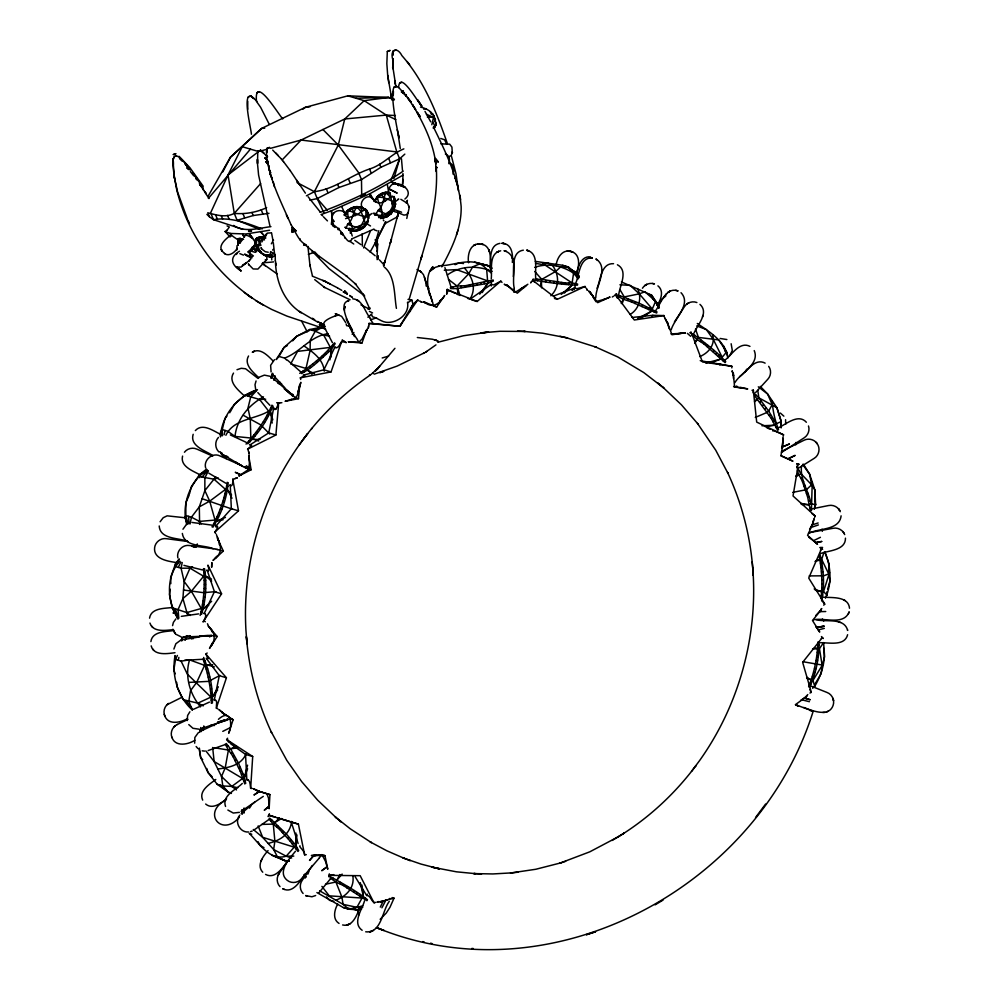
<?xml version="1.0" encoding="UTF-8"?>
<svg xmlns="http://www.w3.org/2000/svg" width="999" height="999" viewBox="0 0 999 999"><rect width="100%" height="100%" fill="white"/><g stroke="black" fill="none" stroke-linecap="round" stroke-linejoin="round"><path stroke-width="1.5" d="M845.466 538.149C845.654 550.324 828.97 550.499 821.103 553.371M403.009 173.601L402.709 174.925A25.4 5.582 -22.3 0 1 402.909 175.2L369.93 193.719L331.431 210.777L332.942 225.749L334.977 227.472M392.582 67.158L392.994 68.606L393.144 60.664M172.902 158.903L174.413 178.484M393.956 196.378L395.579 204.383L394.455 197.315M384.503 223.826L397.34 216.883L397.977 214.136L397.127 218.057L398.364 212.375L394.917 211.85L393.206 209.178L387.537 215.809L380.457 217.645M553.658 296.029L574.325 288.124L577.097 288.636L585.052 286.476L585.839 287.949M190.359 170.017C166.608 137.2 172.989 169.243 176.486 188.599C187.874 237.225 220.604 280.145 263.599 305.232M173.314 161.076C174.051 171.104 170.817 156.069 176.336 155.856M419.105 300.899L417.682 299.975L399.825 326.286L373.052 323.564L368.943 323.464L368.918 325.1M247.889 779.582L246.815 779.732L245.542 754.395L230.644 743.768M298.738 850.686L295.829 845.341L295.954 833.091M265.697 236.176L267.245 233.129L271.516 232.804M220.404 436.65C221.741 416.046 236.688 396.678 256.318 390.035M256.456 100.986C254.046 73.377 279.508 116.071 282.779 118.881M772.264 400.861C772.627 410.577 775.049 420.467 778.496 429.607L777.634 430.282L771.428 418.681L754.695 395.854L755.831 394.98L758.853 397.839L768.643 411.089L776.348 423.713L781.255 421.578L776.897 407.717L767.632 394.006L760.264 386.388M266.471 156.718L266.845 148.514L269.618 147.415L266.895 148.414L266.571 152.597L266.833 148.589M241.558 240.884L239.71 243.294L237.787 239.36L238.262 245.192L237.787 239.36L240.26 238.749L242.482 239.685M449.163 162.937C454.12 163.811 453.971 170.33 452.947 174.026M226.273 457.667L226.224 458.641L226.298 456.593M256.868 101.448C238.736 80.307 251.423 129.845 251.411 134.253M346.391 318.931L352.485 330.382C350.512 327.922 337.2 302.36 348.464 301.011M453.371 169.343L453.209 167.52L453.521 170.891M247.752 101.136L247.727 109.253M417.682 299.975L413.049 304.283L399.825 326.286L368.943 323.464M331.243 356.993L331.443 349.363L335.152 343.681L334.49 342.832C324.7 354.907 312.625 364.71 299.737 373.351M387.337 184.59C390.646 201.661 386.738 191.833 389.772 187.113C390.584 185.839 391.633 184.665 392.994 183.978C400.999 181.356 414.597 191.608 404.907 199.013M275.237 256.718L275.299 260.314M452.31 152.835L451.186 155.482L448.027 157.093M452.335 152.048L452.31 152.984L451.923 147.103L449.7 144.168L440.921 143.881M782.692 439.16L783.016 437.649L782.904 444.205L780.956 455.581L792.944 461.176L780.956 455.881M820.391 555.594L819.005 555.731C821.952 569.83 822.614 584.315 820.991 598.638L822.04 598.526C824.812 583.578 823.476 567.769 819.679 553.109M201.561 614.373C205.981 599.737 206.918 583.778 204.558 568.656M811.413 510.539L812.262 482.117L809.59 474.138L803.421 464.16M392.669 59.266C389.86 49.438 397.24 46.416 401.885 55.594C423.926 80.607 436.675 112.4 447.365 143.606M700.224 360.676L731.855 366.283L731.83 367.894M271.691 258.366L271.753 259.915M781.031 427.697L781.255 421.578L776.897 407.717L758.853 397.839L757.779 390.397M212.987 527.185C221.403 513.873 226.773 498.301 228.209 482.617M402.485 91.821C379.17 61.638 406.143 167.058 397.202 129.72M403.009 175.275L402.472 186.189M394.992 205.607L393.244 209.253L388.199 212.35L387.2 216.883C378.346 219.156 378.084 218.993 386.75 216.633C391.396 214.285 394.642 209.278 395.129 204.133M393.281 95.33L393.431 91.384M491.271 285.801L491.396 282.904M216.096 527.185L215.859 526.011L231.343 508.728L230.245 484.915M269.93 794.617L269.143 808.703L268.569 798.301L266.858 793.706L269.93 794.617L256.98 790.746L259.503 791.495L253.646 788.898L259.503 791.495L253.946 794.992L259.315 791.42L261.825 792.195M752.01 390.297L753.333 390.122L753.096 392.807M783.029 440.547L781.63 448.239M227.622 738.224L226.648 739.547L252.697 756.505L250.662 788.361L252.347 788.498M200.137 615.446C204.121 600.149 204.982 584.328 203.496 568.606M491.246 278.771C492.257 270.267 488.374 253.296 500.699 250.811M468.606 262.787C467.182 255.382 469.967 243.569 479.333 243.906M808.591 686.875C814.285 672.539 817.444 657.379 817.906 641.97M402.634 184.053L402.884 179.333M211.338 703.333C211.089 688.161 207.892 673.289 202.997 658.94M436.051 171.453L435.601 161.363M814.834 684.34L814.722 686.375L812.587 688.261M298.114 391.733L298.888 390.159L297.19 395.542L295.042 398.339L285.09 401.298L298.501 398.663L299.75 384.553L298.114 391.733L298.938 390.06M733.466 378.484L733.278 372.927L734.602 387L747.714 388.911L740.284 387.325M212.375 703.084C213.062 687.574 209.503 671.79 203.634 657.454M333.654 213.212L332.018 216.621L331.531 224.588L332.018 217.02M490.309 268.144C490.834 260.177 488.711 245.192 499.987 243.356M513.299 276.498C514.085 268.232 511.263 251.96 523.314 250.175M819.043 642.195C819.23 657.479 816.171 673.201 809.615 687.075M257.817 151.386L260.602 150.287L257.792 151.423L257.492 163.549L258.591 175.037L269.967 226.111M841.108 515.834C839.435 530.669 818.581 527.984 808.541 533.404M814.46 508.891L815.584 504.657L811.026 503.846C808.828 490.959 799.812 479.508 801.51 466.196M377.085 256.793L377.647 243.631L376.998 247.827L375.649 244.268L376.973 247.789L377.497 238.087M393.194 51.224L392.832 55.307L393.144 51.124L395.941 50M227.198 230.045L225.125 231.531L230.245 233.441C230.944 235.864 238.037 239.435 238.361 240.297M362.737 210.215L365.597 209.54C371.703 214.885 367.083 221.653 364.373 227.123C360.227 230.744 354.046 232.517 348.876 230.132M387.337 51.573L390.122 50.387L387.312 51.473L386.838 63.574L387.687 75.237L391.87 99.863M398.601 87.462C399.75 69.143 419.056 104.346 421.715 106.019L417.682 99.962L421.903 106.269M431.805 124.738L433.866 115.946C431.231 111.039 425.786 108.167 420.467 107.08M212 526.835C219.68 512.974 224.862 497.952 227.223 482.28M395.279 205.607L394.118 209.39L391.171 213.774L382.804 218.232L381.73 215.397C383.366 208.691 377.497 203.521 377.61 196.94L374.213 201.074L378.758 203.259L383.229 202.248L392.382 196.079M215.197 700.499L214.298 700.012L219.293 675.661L206.219 658.229M248.364 450.674L247.615 449.175L275.899 435.002L278.446 405.919L278.484 402.847L276.835 402.734L280.182 402.934M785.714 424.2L785.576 419.705M206.568 469.08L199.413 474.862L199.276 476.236C187.712 488.923 182.018 507.842 186.751 524.562M251.76 834.24L249.163 833.328C259.24 843.156 269.48 861.225 286.176 856.193L295.829 845.341L296.965 834.939M397.739 199.413L398.763 199.088L394.805 202.023L394.23 198.401L392.869 196.641M210.702 646.44C216.408 639.872 214.673 631.368 208.229 626.086L217.17 636.488L209.503 648.413L212.75 642.419M172.565 625.636L173.401 622.377L175.861 618.93M333.841 874.649L329.121 875.374L328.933 876.86L329.308 873.85M272.952 257.005L264.236 255.269L258.279 250.387L259.578 236.913C273.751 238.798 256.094 235.227 255.369 239.785C252.922 248.876 263.973 257.093 272.203 257.13M795.741 444.842L795.953 442.457M199.55 732.417L199.95 729.332M272.552 406.668L274.475 408.653L273.514 408.916L268.743 432.879L249.912 444.967M352.847 875.936C354.745 887.786 346.328 896.14 336.139 900.099M537.387 280.769L537.587 279.308L541.758 279.37L565.347 282.992L572.115 282.942L577.609 284.066L577.459 285.165C563.186 284.678 548.851 282.642 534.715 280.244M540.534 286.463L541.758 279.37L534.79 271.478M545.616 281.918L545.816 280.457M549.75 282.28L549.9 281.169M553.771 282.967L553.97 281.518M561.513 283.878L561.713 282.417M565.197 284.091L565.347 282.992M568.631 284.628L568.831 283.167M564.348 293.119L571.765 285.464L573.601 273.002L568.306 266.945L562.712 265.297L535.302 261.376M574.787 285.165L574.987 283.704M516.283 291.658L527.859 284.253L517.282 293.182L506.555 284.827L513.686 291.159M800.574 700.424L806.555 696.628L795.379 704.657L813.186 711.226C758.316 887.05 550.986 999.549 376.473 927.621L384.078 930.494L376.486 927.634M329.932 359.877L331.443 349.363L323.601 334.99L315.272 331.193L309.678 329.533L296.74 336.251L284.066 347.39L276.136 359.628L279.021 356.443L284.066 347.39L287.4 345.517M173.888 649.063L175.861 643.743L180.794 640.097M349.775 228.184C352.01 233.529 360.839 229.495 364.098 226.361C366.895 221.016 366.621 224.363 370.517 225.974M388.249 192.957C382.692 191.059 376.323 196.229 374.175 201.523M392.732 209.266L391.171 213.774L386.75 216.633M400.836 199.3L407.467 203.334L409.253 207.317L408.104 212.712L406.506 214.685L403.946 215.11L397.502 212.475L399.101 213.324M170.255 589.21L169.43 594.58L172.29 608.279L178.034 619.193M212.712 664.747L204.583 665.346L189.548 659.877C184.565 676.373 189.785 693.806 200.449 706.88M181.88 640.509L182.317 637.762L183.816 636.663M368.281 220.417L367.52 223.002L365.397 223.277L361.163 211.738L361.613 207.155L356.73 206.543L351.698 207.78L347.265 210.677L344.118 214.81L346.74 214.398M217.832 708.903C214.123 708.391 219.343 699.562 214.298 700.012M182.58 456.093C179.92 466.62 193.456 471.041 200.212 474.95M260.839 252.447C256.78 249.126 251.049 238.936 259.578 236.913M299.588 387.225L300.836 382.33L299.463 387.137M225.262 744.093L228.409 750.062L225.225 767.831L221.516 776.498L222.789 785.938L228.534 792.344L231.268 793.468M230.607 235.452L230.245 233.441L245.779 233.978L269.605 230.245M226.486 715.371L221.728 712.312L233.104 719.73L228.709 733.241C232.567 725.461 231.456 707.579 218.431 719.305M809.59 529.333L813.386 522.465L807.579 535.377L817.544 544.28L813.161 540.571M812.224 524.85L818.144 522.964M467.544 298.301L469.93 299.313L491.071 284.503L491.221 285.664M189.548 659.877L181.106 661.113L178.309 660.289L178.871 657.404M190.072 523.976L191.433 517.195L199.325 506.843L204.87 490.584L204.857 477.897L208.292 471.004M632.13 317.482L652.822 315.297L663.985 315.572L664.385 317.17M823.613 648.026C826.036 661.313 821.378 674.962 814.722 686.375L812.999 680.381L822.165 665.384L824.625 656.755L823.613 642.632L819.455 648.626L822.165 665.384L821.203 673.576L815.534 683.141M182.23 562.499L181.069 568.206L184.141 581.48L182.917 598.563L187.7 615.334M406.78 218.456L407.892 213.099M224.138 434.752L225.05 430.444L222.253 429.607L220.479 432.13L220.604 436.688M576.236 274.113C579.233 266.87 581.106 253.858 570.866 251.436C562.25 248.926 556.768 258.291 556.081 265.622M435.801 163.761L435.214 158.529L438.174 161.925L435.202 158.566L435.801 163.761C433.216 142.62 423.314 122.74 412.475 104.595L415.659 109.64L407.842 98.039L410.464 101.011L411.138 102.435L405.269 94.868C408.866 98.614 402.035 92.432 403.072 90.996L404.033 93.744L403.072 90.996L403.184 93.019L401.298 91.945M595.816 297.502C595.866 285.539 609.315 267.532 595.916 258.953L597.464 260.289M825.549 597.777C831.992 583.578 831.068 566.383 824.949 552.185M215.509 557.979C222.253 553.109 221.216 544.805 217.432 538.424L223.339 551.048L212.987 560.451L216.396 557.055L215.047 558.466M269.218 806.068L264.26 810.251L269.355 806.081M150.886 641.608C152.323 631.056 166.196 631.78 173.801 630.531M350.349 233.329L350.399 229.82L354.87 230.27L359.578 229.121L363.736 226.436L366.795 222.565M618.793 294.28C619.817 285.564 628.608 270.779 617.407 264.76M311.938 374.275L306.006 368.444L310.127 350.337L310.227 340.247L315.272 331.193L323.189 326.835M693.943 333.279C697.202 325.15 709.465 312.912 699.949 304.358M594.929 300.549L595.491 298.164M228.321 741.857L228.259 740.259M316.171 855.481L311.363 855.531L321.878 854.694L324.937 855.594L327.784 869.23L325.612 861.613L322.202 855.082M622.227 303.646L624.263 296.928L619.892 289.548M397.34 216.883L397.527 216.109M149.55 618.169C151.186 607.654 164.997 608.566 172.627 607.454M397.103 217.682L390.234 243.356M753.333 390.122L756.693 422.102L783.553 434.815L783.141 436.338M258.691 441.021L250.811 438.012L234.99 436.426C236.825 419.068 248.614 405.119 263.499 396.865M238.374 239.698L239.835 238.349L243.569 239.385M652.072 316.858L652.822 315.297M189.56 493.693L191.383 486.588L199.413 474.862L206.331 470.442M245.717 783.466L244.455 777.097L247.577 765.147M449.013 163.761C450 160.277 449.55 155.057 445.354 154.008M409.203 299.176L421.965 255.557L420.754 259.69C429.47 230.107 438.111 199.638 436.338 168.506M343.294 342.108L341.67 341.558L331.044 371.915L300.349 377.822L300.711 379.458M273.114 374.163L271.054 377.997L272.228 373.751M442.07 266.458C451.935 248.214 461.7 228.022 461.151 206.618C458.703 178.359 445.679 152.135 433.429 126.96M372.615 198.326L373.239 199.238L369.93 193.719L370.704 197.078L375.861 201.91L370.691 197.04C364.722 195.017 358.142 203.734 362.987 208.366C356.668 205.881 348.301 209.203 345.354 215.11M502.01 282.405L500.861 281.144L477.172 301.461L448.339 290.135L447.914 291.658M238.212 242.62L238.499 238.624L243.019 239.123M383.666 265.597L391.433 239.273L390.459 242.582M469.955 299.275C476.71 287.949 472.502 277.41 464.635 268.232M355.169 876.722L366.621 895.491L367.282 894.155M378.796 230.744L375.324 242.732L370.105 252.06M393.993 178.309L399.625 158.829L404.832 154.121M847.614 634.715C844.717 646.49 828.745 642.482 820.391 642.732M814.36 508.816L815.584 504.657L814.922 490.097L812.262 482.117M825.399 597.789L827.022 595.167L823.551 591.57L829.57 572.452M197.303 543.931L195.816 547.015M273.726 409.003C275.936 411.675 278.097 404.77 278.696 402.859M230.132 727.722L222.777 731.368M827.634 589.135L830.069 580.968L828.733 573.926L829.07 563.936L824.962 552.36M253.871 249.013L250.399 250.911L249.538 253.808L250.137 256.506L253.396 255.981L247.864 251.823L254.408 248.451C250 244.892 260.951 257.455 254.408 248.451M247.827 443.831C258.591 433.104 267.707 420.079 272.852 405.731M383.878 264.648L385.102 260.627L383.516 265.821L384.765 261.713M456.531 234.777L457.879 230.344M193.182 434.29C189.435 446.116 205.856 450.861 212.874 455.556M248.813 467.732L249.413 463.274L248.726 455.881L251.124 469.755L238.786 476.036L247.577 470.154L248.813 467.732L246.378 465.759M574.05 289.747L575.349 285.552M271.054 377.997L272.627 373.214M207.155 653.009L205.869 654.095L226.436 677.772L216.246 708.353M207.105 570.054L214.423 591.695L204.146 613.648M277.497 406.256L278.009 404.645M575.923 282.705C579.42 274.65 579.37 257.417 592.095 257.942M358.828 342.245L362.162 338.911L366.733 329.682L361.938 343.044L348.426 341.833L358.828 342.245L356.818 338.748M398.002 214.048L398.364 212.375L398.976 213.249M813.536 619.755C824.15 617.444 843.968 625.786 849.15 611.813M184.678 637.187L182.317 637.762L181.319 640.709L182.355 640.446M809.215 575.911L823.663 575.811L828.733 573.926L821.678 559.44L823.988 552.335M394.892 199.276L392.757 206.194L388.099 214.835L377.859 210.602C383.666 206.144 383.004 198.476 385.976 192.482L390.134 193.082L393.119 209.378M344.418 308.691L345.13 306.518L344.418 308.641M287.5 861.175L279.008 873.7C276.261 877.559 276.673 883.253 280.007 886.637M576.398 274.101C578.034 267.083 581.043 255.794 590.521 256.868M597.052 288.212C600.699 280.257 600.861 262.999 613.561 263.699M820.404 548.014L822.627 549.313L821.515 548.676L808.728 578.084L823.476 601.848L824.724 604.158L823.7 605.169M246.041 444.093C256.718 432.542 265.771 419.592 271.99 405.107M514.26 292.195L513.948 291.446M268.044 850.611C263.249 856.018 256.206 865.346 262.737 872.214M396.578 86.326L393.756 87.325M401.76 82.305L399.9 83.367M307.867 874.175L308.916 871.303M337.737 904.07C334.44 909.877 332.217 919.192 339.048 923.438M574.325 288.124L571.903 290.259L574.188 288.449L574.025 289.073M364.535 900.823C362.287 909.215 351.835 922.976 362.15 930.281M199.138 748.925L200.662 757.529L208.029 772.514L217.195 784.29L222.789 785.938L231.805 786.413L244.455 777.097L247.602 768.768M182.954 529.233L186.301 524.575M248.601 264.36L253.134 268.956L257.917 269.068L266.933 259.44L266.721 255.082L269.817 256.144M256.93 250.699L256.156 250.662L258.379 249.787M848.451 613.698L848.975 612.337M272.377 816.308L273.139 816.533L268.781 815.184L268.207 816.633L269.38 813.698M237.013 245.654L236.9 249.95M363.586 247.914L370.567 230.669M390.909 180.382L399.625 158.829L396.803 151.935L386.276 115.085L364.173 100.662L347.839 95.829L305.369 107.33L261.701 128.384L230.419 157.268L208.092 196.204M291.633 821.415C289.985 834.702 280.02 840.484 268.157 843.418L262.65 837.312L253.259 829.47M181.194 640.509L182.317 637.762M335.776 347.49L334.89 347.215L323.888 369.805L303.134 375.199L304.92 375.974L300.349 377.822M656.668 313.049L631.231 301.798L623.276 299.275L619.655 297.19L620.229 295.829L639.323 303.271L657.105 312.013M627.335 300.362L627.896 299.001M631.231 301.798L631.655 300.761M634.914 303.559L635.476 302.197M391.995 897.564L394.043 898.163L390.01 907.217L386.238 913.074L380.169 919.317M642.07 306.643L642.632 305.282M645.504 307.954L645.928 306.918M648.588 309.528L649.163 308.167M640.983 318.194L651.323 311.363L655.606 301.286L651.56 295.13L621.428 281.93M654.208 312.088L654.77 310.726M796.69 467.47L797.939 464.098L799.188 464.323L796.665 463.861L797.939 464.098L797.252 470.854L793.031 495.979L815.284 516.121L814.535 517.432M374.675 201.336L378.434 195.966L383.641 192.857L385.976 192.482L390.284 197.115M702.422 316.995L703.134 315.297M256.056 380.956L255.007 384.74L255.619 389.023M211.026 646.166L212.25 643.518M208.316 571.178L208.978 569.655L207.942 565.122L221.578 593.818L203.034 621.977C204.495 620.229 207.954 613.049 203.709 613.286M367.12 211.376L368.306 213.674L365.984 216.333L359.752 228.496L354.907 231.256L352.372 228.971L347.315 228.409M204.583 665.346L196.691 682.392L190.497 690.734L188.811 701.36L192.308 709.977C177.347 696.478 171.528 675.124 175.037 655.581L175.512 659.465L173.826 670.092L175.237 673.838M177.41 655.444L175.512 659.465L178.309 660.289M621.278 303.484L623.276 299.275M389.298 901.323C382.167 910.688 381.506 933.478 365.709 931.805M179.096 559.015L175.474 563.873L175.474 566.545L178.272 567.37L180.819 562.1M359.553 908.316C356.83 915.246 352.41 927.297 342.607 924.962M225.886 435.277C233.704 418.893 254.708 419.518 268.681 411.176L270.642 412.575L272.802 419.817M385.577 221.778L375.324 242.732L385.951 222.065M248.551 355.994C243.481 364.685 253.646 372.54 258.841 377.847M348.738 229.932C355.994 233.117 364.985 228.734 367.857 221.566M380.294 907.08L383.216 901.173L387.525 899.624M823.101 643.656L823.613 642.632M362.987 208.366C356.618 204.221 347.402 208.741 344.355 215.16L348.139 217.432L351.948 225.874L352.372 228.971L349.8 230.294M392.182 203.858L395.342 199.525M657.08 305.219C661.026 299.85 664.21 290.821 657.929 285.851M671.203 329.832C674.3 318.481 691.895 304.183 681.018 292.695M719.817 364.972L720.741 363.986M306.406 195.816L314.398 191.671L338.286 145.03L344.755 118.981L364.173 100.662L388.661 97.465L394.443 99.213M325.462 884.252L335.901 882.005L339.885 874.512M426.436 114.248L433.429 117.358L436.263 124.251L434.14 128.384L436.263 124.251L433.866 115.946M341.67 341.558C340.359 343.494 337.724 349.862 334.89 347.215M381.905 907.816L385.814 900.299L394.043 898.163M222.802 171.865L230.419 157.268L261.701 128.384L264.735 128.197M746.79 369.18L744.817 372.302M694.829 343.381L698.451 337.412L695.491 329.083M230.457 411.538L234.478 404.145L245.142 395.229L256.069 390.272M374.088 213.262L375.362 215.16L377.235 211.751M316.895 892.557L343.319 907.554L348.901 909.202L356.918 907.317L363.249 895.853L361.925 885.052M160.102 521.765L163.199 517.732L167.12 515.834L185.602 517.819M174.363 612.025L173.114 613.136L175.175 611.013M261.838 242.008L266.508 233.691M815.896 615.396L821.328 609.64L812.499 620.516L819.717 632.055L816.47 627.335L824.175 626.261L816.445 627.297L815.684 626.273M278.047 875.399L279.008 873.7M266.683 156.456C269.73 180.27 281.481 202.76 291.021 224.7M550.861 295.779C559.552 287.337 559.353 275.362 552.809 265.834M261.963 859.29L260.976 860.976M176.661 682.28L177.01 686.738L183.217 699.7L197.839 703.146L212.962 696.191L218.356 686.812M366.958 900.711L343.431 885.576L335.901 882.005L332.555 879.52L333.291 878.246C344.98 884.852 356.98 891.42 367.52 899.749M339.772 883.628L340.497 882.354M343.431 885.576L343.981 884.615M346.853 887.824L347.59 886.55M353.509 891.92L354.245 890.646M356.705 893.743L357.267 892.781M359.54 895.803L360.277 894.53M364.697 899.3L365.434 898.026M443.219 264.285L441.72 266.808M531.843 281.593L533.391 279.033L532.517 280.444M807.791 694.542L804.52 698.164L807.08 695.741M368.069 213.311L368.906 218.282L365.984 216.333L365.834 209.89L361.838 207.517L356.955 206.905C352.56 212.138 353.284 220.017 347.552 224.375L351.136 223.651M340.209 344.106L339.785 344.78M271.366 243.793L273.526 240.185M233.516 373.089C227.622 382.367 239.31 390.859 244.83 396.378M482.23 292.595L487.812 283.354L493.331 281.081M821.515 548.676L820.454 550.312M655.681 310.589C660.938 303.634 665.759 286.563 678.034 290.934M374.75 201.361C377.572 196.678 382.892 192.57 388.636 193.494L388.511 192.382M392.694 210.152L387.862 215.397L380.769 217.407L383.853 217.258M443.269 297.627L444.692 295.417C439.46 303.783 433.204 309.19 424.125 302.01L436.7 306.993L442.882 297.839M642.432 288.236C644.855 284.29 650.087 282.317 654.47 283.941L652.634 283.454M661.413 299.725L665.809 295.916L663.96 297.028M345.217 227.372L346.041 228.272L347.552 224.388L359.752 228.496L364.373 227.123L367.282 222.64M658.054 304.845L661.463 299.65M674.437 321.928L684.502 306.568C687.075 302.572 692.457 300.736 696.89 302.535M249.438 808.154L251.124 805.606M275.911 409.153L276.361 408.504M402.335 322.602L399.825 326.273M312.287 865.509L302.098 880.531C299.363 884.402 299.762 890.084 303.097 893.468M373.052 323.564L370.167 318.606M239.785 815.159C234.016 821.64 240.022 832.829 248.514 831.967M821.428 636.563L823.188 638.548L822.314 637.574L802.647 662.337L810.539 689.622L811.151 692.407L809.927 693.044M295.479 851.235C290.06 858.004 276.648 871.927 287.287 880.369C291.433 883.715 297.952 882.979 301.373 878.92L319.293 858.004M273.276 256.343L270.766 256.643L270.055 254.845L270.604 251.598L274.063 253.734L266.271 255.432L261.463 253.022L256.406 244.88L256.581 238.224M255.157 240.834L256.406 244.88L260.889 245.479L259.703 241.958L256.194 238.773M259.952 251.024L258.279 250.387L255.544 244.343M262.3 237.35L264.835 237.487M259.703 241.958L263.711 237.113M258.279 250.387L257.667 248.227M259.028 250.537L261.226 251.898M264.236 255.269L272.365 256.893M266.521 255.769L267.894 255.944M267.72 256.194L269.081 256.281M268.856 256.606L270.304 256.443M341.708 206.593L345.342 214.623C345.829 209.927 352.41 206.955 356.955 206.905L361.163 211.738L365.597 209.54M394.942 348.301L378.609 367.557L370.866 374.613M375.312 370.991L379.657 366.283M433.179 128.097L436.263 124.251M226.149 720.479L227.622 718.83L226.523 719.954M370.267 375.062C348.226 390.06 328.396 408.254 311.476 428.846L311.863 428.371C265.709 484.315 241.77 557.904 245.941 630.294L247.015 643.768L246.403 637.037M765.609 804.033L755.556 817.494M299.225 444.867L307.63 433.641L303.521 438.986M691.533 771.403L699.6 760.564C739.035 705.169 758.204 635.776 752.746 567.994L753.246 575.274L752.746 567.994M254.058 245.492C256.431 246.229 255.744 240.509 255.544 242.532L249.188 233.666C259.041 245.442 245.092 230.232 244.355 237.263M729.757 355.644L732.304 350.449L731.143 343.756M479.732 294.193L487.812 283.354L486.65 269.318C475.949 255.906 457.117 264.46 443.094 265.622M212.962 696.191L217.645 689.984M665.571 295.005L666.608 293.631M725.087 362.637L703.945 343.918L696.927 339.423L693.93 336.526L694.817 335.364C705.669 343.406 716.77 351.648 725.761 361.763M700.561 341.508L701.448 340.347M703.945 343.918L704.62 343.032M707.042 346.616L707.929 345.454M713.074 351.648L713.96 350.487M715.983 353.946L716.658 353.072M718.493 356.456L719.38 355.294M710.439 363.074L720.566 359.128L726.573 352.06C721.415 338.836 708.453 331.206 697.302 323.476M723.064 360.814L723.95 359.652M266.633 259.59L265.21 259.877M272.615 250.075L273.152 249.375M524.175 287.1L525.824 285.864M353.883 332.442L352.135 334.228M177.347 724.45C172.402 726.598 169.818 732.841 172.078 737.774C175.562 747.152 188.287 744.53 194.805 740.296M198.426 732.529L194.842 737.474L194.68 743.194M695.616 766.021L695.953 765.596C674.712 794.068 648.139 818.606 617.782 837.1M215.846 476.873L204.87 490.584L209.703 501.173L215.022 520.054L217.282 520.841L223.127 519.717M338.249 228.921L338.873 228.259M246.066 753.908C241.071 765.359 228.883 767.632 217.832 769.005M694.992 341.833L696.927 339.423M179.87 561.138C165.697 576.548 166.833 601.585 178.159 618.331M211.526 579.095L205.994 576.361L203.596 576.248L191.383 591.258L182.917 598.563L178.097 609.502L178.771 618.194M189.885 711.788L187.612 715.496L187.2 720.554M319.368 857.791L321.865 854.719M184.44 452.235C187.275 448.451 192.77 447.127 197.015 449.175L212.6 456.093M304.345 875.648C299.588 881.642 292.657 893.805 282.979 888.835M318.606 893.094L330.382 878.933M179.271 559.328L175.474 563.873L170.654 577.484L170.829 583.653M208.379 198.389L250.437 149.138L258.616 151.548L228.072 174.9L210.639 212.787L213.474 219.68L242.932 229.345M215.784 533.491C212.675 532.105 221.291 525.949 215.859 526.011M366.621 895.491C370.916 895.004 371.903 904.008 375.699 902.422M236.751 266.908L241.084 270.854C231.606 265.559 228.759 257.355 239.448 251.248M226.923 416.121L225.012 418.369L222.253 429.607L222.44 435.776M331.443 349.363C321.94 357.992 312.962 367.42 301.548 373.539M288.274 860.451C283.291 866.508 275.587 879.819 265.572 874.412M207.355 470.017L199.276 476.236L202.073 477.06L207.755 470.467M216.795 556.58L217.52 555.719M337.163 879.807L342.133 874.075M313.786 855.544L309.515 860.426L313.811 855.519L324.937 855.594M363.249 218.344L368.306 213.674M754.844 401.66L758.853 397.839M262.188 228.933C246.728 222.977 230.319 216.783 213.474 219.68L209.428 216.771L207.792 212.775C216.296 214.972 225.549 218.007 234.278 213.374L260.627 183.566M292.67 340.834L296.74 336.251L309.091 330.694L309.678 329.533L321.678 327.135M734.839 382.692C740.634 372.577 760.002 364.323 754.233 350.587M218.444 437.425C214.66 441.421 214.885 448.426 219.093 452.048M236.239 254.483L237.362 253.296M755.631 392.507L767.781 379.27C771.066 375.874 771.528 370.142 768.681 366.346M237.188 267.145L241.121 267.033L246.278 262.762M630.194 314.435C639.31 308.791 642.107 298.014 637.549 288.549M263.711 238.262L257.592 238.811L255.532 241.995L256.019 239.435L257.592 237.837L262.612 237.063M257.455 389.647L250.737 396.89L247.964 408.129L250.287 418.831L250.811 438.012M237.7 239.61L238.848 238.474M240.047 238.212L239.71 243.294M238.112 240.771L237.874 241.908M450.362 287.375L457.08 286.076L468.706 273.801L472.702 266.845L480.169 263.724L488.099 265.684L491.845 268.069M282.218 159.89L301.086 140.047L344.755 118.981L386.276 115.085L395.404 115.522M615.446 294.805L616.608 293.718L614.522 295.654M367.532 216.546L372.14 213.424M261.863 824.4L273.289 824.113L279.183 818.156M230.757 235.202L230.669 235.24C226.149 238.549 216.433 246.441 223.252 252.248C227.36 257.717 234.528 253.109 237.125 248.389M297.964 851.46L290.222 841.22L279.645 829.507L273.289 824.113L270.667 820.903L271.691 819.879L286.488 834.153L295.829 845.341M276.611 826.673L277.647 825.636M279.645 829.507L280.432 828.733M282.367 832.604L283.391 831.58M287.662 838.473L288.686 837.449M290.222 841.22L290.996 840.446M292.357 844.105L293.381 843.081M296.253 849.262L297.277 848.226M333.703 213.124C336.8 209.615 343.556 209.515 345.579 214.261L345.092 213.386M822.314 637.574L821.353 638.498M195.342 430.594C202.859 422.352 214.36 431.718 221.678 434.827M173.414 154.483L175.961 153.659L173.289 154.608M227.21 230.02L229.333 227.023L227.048 225.911M435.951 344.88L425.861 352.01M394.805 202.023L393.419 196.678M234.428 478.921L232.767 479.245L238.499 510.851L214.66 532.217M724.625 360.352C731.63 355.407 739.31 340.934 749.962 346.378M175.05 611.912L172.502 607.854L186.801 612.574L201.274 608.491L203.671 608.603L211.613 601.261M739.61 376.685C746.703 371.878 754.57 357.53 765.134 363.137M175.325 725.699L173.951 726.91M225.961 800.087C201.398 812.287 221.541 838.036 239.335 817.244M241.171 813.698L254.683 802.085M372.702 373.376L373.364 372.852M377.16 196.691C380.432 193.381 385.614 190.859 390.134 193.082M209.59 636.925L211.538 635.489M375.711 370.617L377.847 368.806M561.263 294.368L571.765 285.464M168.644 703.408L167.208 704.62L182.317 697.09M168.207 703.771C164.173 706.493 162.874 712.187 165.01 716.47C168.856 725.361 180.919 722.414 187.412 718.681M256.543 101.536L260.627 107.305L269.131 124.013M215.784 779.47C209.89 784.053 198.376 790.821 202.685 800.124M242.295 783.453C236.463 789.522 221.578 795.416 225.549 806.443M296.953 182.505L314.398 191.671C334.84 189.173 350.686 175.262 369.555 169.006C382.654 165.022 391.496 153.871 403.858 148.863M246.815 779.732C250.449 779.32 250.1 785.801 250.662 788.361M361.163 211.738L357.729 214.548L345.554 218.656M274.475 359.665L270.617 365.334L271.091 371.953M754.507 401.248L756.88 399.363M759.877 402.297L761.013 401.423M762.524 405.507L763.386 404.845M764.797 408.966L765.946 408.079M769.267 415.559L770.404 414.685M771.428 418.681L772.302 418.019M773.139 421.915L774.287 421.041M765.284 426.71L774.375 425.237L776.348 423.713M776.26 427.734L777.397 426.86M231.581 494.992L227.76 490.159L225.499 489.373L209.703 501.173L199.325 506.843L199.6 524.45M327.185 866.682L321.703 870.728L327.173 866.72M302.922 109.153L305.369 107.33L309.99 106.756M245.255 263.524L242.357 265.672L249.076 260.789M437.912 342.282L437.824 340.846M378.646 217.632L388.199 212.35M367.869 317.195C372.177 314.997 370.766 311.775 372.44 316.758C377.31 317.744 380.956 321.528 386.051 322.29C397.028 323.539 409.99 314.048 407.48 302.26M429.695 295.067C427.16 285.764 425.736 274.413 432.917 266.633L430.182 271.154L435.264 267.345L442.919 265.097M796.166 476.461L800.973 473.726L811.65 484.802L814.922 490.097L814.759 500.237L815.584 504.657M259.066 377.235L264.36 375.124L270.329 376.336M413.049 304.283L411.813 300.037L407.892 302.622M337.962 229.62C341.708 228.546 348.414 248.064 351.698 239.161M253.933 830.069L268.506 819.804M699.725 356.618C708.553 353.009 715.621 344.618 712.549 334.702M403.246 171.104C377.659 188.661 349.151 201.523 320.167 212.362M612.325 297.003L613.473 296.216M263.286 796.365L241.109 811.4M383.166 901.198L380.831 901.91L385.789 900.299M399.625 158.829L380.881 167.283L361.488 179.595L338.936 187.512L317.232 198.564L309.815 200.212M226.611 798.738C221.266 803.184 212.45 809.914 205.657 804.033M250.899 393.806L245.08 395.167L247.939 396.054L256.243 390.459M500.861 281.144L493.781 284.915L491.071 284.503M203.671 608.603L208.828 605.144M247.615 449.175L251.661 445.542L249.837 444.617M781.48 452.485L804.282 437.737C808.066 435.289 809.952 430.282 808.491 425.986M612.125 840.459L624.25 833.066L623.376 833.616M798.863 467.919L814.235 458.316C819.23 455.307 820.604 447.939 816.945 443.406M389.148 898.9L389.96 898.401M432.842 268.743L433.741 268.207M219.942 675.386L208.641 681.368L188.911 682.404M688.91 302.759L687.05 303.858M655.082 904.857L663.061 900.087M290.16 400.124L291.458 399.35M618.681 836.563L589.797 851.822L559.49 863.311L565.634 861.325M447.39 274.975C460.177 265.509 477.772 265.272 492.082 271.366M772.639 430.844L774.4 430.969M275.062 822.339L281.668 818.518M374.126 374.2L397.115 366.096L424.463 352.797M541.758 279.37L555.694 271.428L560.851 266.783L568.306 266.945L579.07 276.024M423.401 353.421L427.072 351.311M209.665 725.986L210.914 725.274M226.648 746.365L227.897 745.654L230.544 748.838L238.549 763.286L244.455 777.097M214.086 747.714L228.409 750.062L235.901 746.378M228.409 750.062L230.981 753.371L232.23 752.659M244.78 784.003L240.272 771.29L233.192 756.892L234.128 756.355M235.002 760.626L236.251 759.927M238.549 767.844L239.797 767.132M240.272 771.29L241.209 770.753M241.533 774.787L242.769 774.088M243.793 781.181L245.042 780.481M370.117 308.042L368.007 309.19M192.57 566.72L189.985 568.169L181.069 568.206L178.272 567.37M276.211 265.01L275.324 260.452M365.397 223.277L352.372 228.971M585.052 286.476L557.305 299.313L554.445 298.464M637.699 318.481L651.323 311.363M279.021 356.443L284.615 358.104C300.562 352.06 310.252 336.139 327.922 333.716M778.059 427.934C785.751 424.6 798.213 413.087 806.368 422.252M348.614 924.537L346.566 925.099L350.437 923.613M371.703 931.368L369.667 931.93L373.526 930.456M781.493 451.423L803.958 440.284C808.366 437.924 814.422 439.385 817.12 443.631L816.171 442.37M795.953 475.999L798.701 474.637L797.439 470.779L798.75 470.242L800.973 473.726M236.988 369.717L241.258 368.294L245.579 368.756L258.029 378.434M689.785 332.804L690.996 332.217L692.282 335.077L702.447 361.963L731.855 366.283M291.034 224.738L295.267 231.281L293.718 229.733L293.594 231.805L293.718 229.733L295.267 231.281L292.457 227.485C296.466 233.504 299.388 242.045 306.368 244.942M252.422 352.147L254.37 351.261L252.422 352.147C260.477 347.302 268.207 356.156 273.264 361.139M290.921 394.393L284.253 388.673L290.959 394.368M678.221 333.591L685.139 332.792L671.965 334.74L667.07 321.628L669.155 328.733M803.758 707.454C811.625 710.451 828.758 717.794 833.104 705.406C834.927 700.361 832.092 694.255 826.997 692.457L810.888 686.013M373.988 229.033L352.023 238.798M177.085 724.575L187.974 719.442M200.187 731.405L216.508 723.713M787.749 458.841L795.154 455.382L788.111 458.928M820.429 537.312L813.573 540.659M826.41 712.075L828.146 711.288M293.556 399.088L294.78 398.539M193.294 709.39L209.453 702.097M439.135 265.746L438.436 266.009M455.082 264.685L459.215 262.862L463.524 263.574M315.659 895.529L311.913 896.765L306.081 895.666M345.704 322.577L341.646 316.358L335.252 313.723L339.036 315.097C335.664 315.209 320.979 320.954 324.288 324.8M814.997 561.513L821.678 559.44M755.294 417.42L766.67 412.599L768.643 411.089L772.202 404.645L767.632 394.006L758.303 386.825M250.437 149.138L242.282 146.716L228.034 174.887L234.278 213.374C245.342 214.423 256.581 212.3 266.658 207.667M217.282 520.841L225.437 517.432M269.917 256.993L270.766 256.643L268.169 255.132M448.464 279.37L457.08 286.076L465.422 285.702L493.194 279.982M523.276 287.724L521.453 288.449L523.601 287.937M798.701 474.637L800.848 478.221L802.172 477.697M810.414 510.939L807.716 497.34L802.597 482.005L803.596 481.605M803.908 485.951L805.231 485.427M806.48 493.631L807.791 493.106M807.716 497.34L808.715 496.94M808.478 501.048L809.802 500.524M801.248 504.383L808.753 504.757L811.026 503.846M809.827 507.892L811.151 507.355M376.523 317.757L370.779 319.817M604.695 299.2L595.829 301.661M516.033 291.758L514.71 292.17M378.471 901.548L376.998 902.097L383.391 901.21L379.845 901.735M321.104 214.56L331.431 210.777L332.018 216.683M226.523 720.142L230.045 718.83L233.104 719.73L229.832 718.331M250.437 831.668L252.223 831.043M208.129 750.561L224.887 744.68M603.496 299.625L610.052 297.028L597.702 302.66L589.585 291.533L593.506 296.953L592.507 295.941M234.278 213.374L237.113 220.28L253.222 215.547L268.981 213.324M679.607 333.454L670.953 333.916M810.689 527.572L818.381 524.937M239.385 812.362L233.304 813.049L227.859 810.039M217.507 723.189L225.886 720.366L200.687 728.771M312.475 330.357L321.828 327.285M487.812 283.354L457.392 288.574L450.512 288.599M335.327 315.647L336.725 315.197M315.272 252.185L308.304 254.283M822.914 665.159L803.059 661.738M560.701 862.911L535.814 869.267L510.489 873.014L518.231 872.164L516.845 872.314M438.449 342.108L463.349 335.776L488.661 332.03L480.931 332.879L499.937 331.293L525.312 331.456L517.544 331.081M382.217 357.967L388.561 356.144M377.859 210.602L381.468 209.565M202.073 477.06L213.923 479.158L218.269 477.934M260.077 151.149L267.407 149.176M270.329 148.376L301.086 140.047L396.803 151.935M705.856 363.087L720.566 359.128M410.414 311.326L409.14 311.613M818.306 629.919L824.337 628.371M816.333 560.427L819.28 559.677M319.618 890.808L343.057 904.345L356.918 907.317L362.762 905.843M534.677 267.382C549.949 261.9 567.544 266.92 579.308 277.672M186.164 635.864L190.247 636.338L193.194 638.698M188.873 636.675L191.521 637.362M203.796 661.413L205.157 661.076M206.256 669.168L207.617 668.831M207.492 673.139L208.529 672.876M208.292 677.222L209.665 676.885M209.827 685.239L211.201 684.902M210.552 689.123L211.588 688.873M210.814 692.981L212.188 692.644M211.214 700.124L212.575 699.787M251.486 230.894L248.526 231.081L251.511 230.881L250.562 230.669M801.697 699.775L809.402 701.685M542.807 263.748L547.365 262.787L551.273 264.76M624.263 296.928L639.285 293.843L644.979 291.758L655.606 301.286L658.915 306.406L651.56 295.13L648.763 294.305M811.35 508.978L828.608 505.531C833.328 504.483 838.511 507.155 840.271 511.663M792.731 492.37L804.769 490.01L807.042 489.098L811.65 484.802L809.59 474.138L802.597 464.398M270.941 226.648C258.966 228.059 244.368 232.929 233.604 225.437M393.319 183.779L395.304 183.379L391.533 182.218L405.244 187.475L395.529 183.441M812.574 649.025L819.455 648.626M808.603 532.767L833.129 528.271C837.861 527.285 842.956 530.069 844.692 534.577M304.882 854.907L306.293 854.644M663.985 315.572L634.303 320.005L615.571 294.668L617.257 298.039M369.867 374.925L369.443 375.012M182.517 639.685L199.775 636.9M361.451 909.065L357.118 909.764L348.901 909.202L343.057 904.345L341.945 897.152L335.901 882.005M411.813 300.037L408.017 299.438M329.945 347.44L297.552 351.386L290.647 363.923L306.006 368.444M181.319 616.358L198.614 613.886M230.544 748.838L237.912 747.801M220.155 451.698L223.938 456.468L225.612 457.342L228.197 457.055M816.47 627.31L824.175 626.261M423.651 109.153L426.261 108.829M215.846 591.62L203.484 592.682L183.529 590.022M682.28 333.179L680.207 333.416L681.53 333.266M208.866 635.501L211.276 635.227M273.564 256.331L270.791 256.318L272.377 256.431M820.479 563.648L821.865 563.511M821.203 567.732L822.264 567.632M821.465 571.89L822.864 571.753M821.952 580.082L823.338 579.944M822.165 584.09L823.213 583.978M821.89 588.011L823.288 587.874M815.296 590.247L823.551 591.57M821.303 595.317L822.701 595.179M188.611 494.717L189.198 495.104L185.839 502.847L185.851 515.534L191.433 517.195L199.488 521.416L215.022 520.054M720.117 338.461L726.872 339.548M210.252 635.913L214.123 635.589L217.17 636.488M511.9 872.864L492.857 873.95L473.838 873.588L481.605 873.95M384.215 266.983C395.404 276.011 394.106 295.092 396.416 308.379M280.919 402.772L281.868 402.709M813.186 711.226L811.987 711.013M174.987 652.709C167.382 653.658 153.933 656.081 151.174 645.878M184.753 660.264L202.535 659.29M199.026 729.183L192.957 728.296L188.761 724.575M313.998 855.581L315.934 855.481M444.293 270.254L456.58 269.618L487.5 280.856M201.036 636.326L209.765 635.963L183.254 637M761.975 425.774L774.375 425.237M247.939 396.054L259.59 399.463L265.684 399.213M173.489 629.657C165.946 630.269 153.122 632.779 149.95 623.064M813.998 648.301L817.095 648.176M479.27 243.893L478.096 243.931L482.779 244.393L481.318 244.018C492.607 246.079 490.109 261.026 490.571 268.968M208.292 571.191L206.706 570.404M356.019 98.239L388.574 97.465M262.962 262.625L265.597 262.562A104.196 22.902 -22.3 0 0 273.664 261.875M819.592 611.65L825.736 611.525M819.917 547.489L822.589 547.44M255.157 244.892L256.406 244.88M268.157 843.418L273.651 849.512L286.176 856.193L293.793 856.093M204.608 751.098L202.198 750.836M221.94 454.845L227.335 456.443M822.851 712.474L824.625 712.462M821.553 619.667L822.227 619.655M356.918 907.317L362.774 907.279M191.995 522.44L211.563 525.074M211.95 725.286L214.498 725.511M252.772 439.423L260.065 439.448M440.771 138.449L444.63 139.81L446.653 144.093M278.496 383.616L281.543 383.653M268.244 252.235L265.347 251.736L262.038 249.325M417.332 337.512L432.43 339.235L437.624 340.784M329.121 875.374L360.177 875.686L374.163 903.108M347.452 300.749L348.826 300.799M375.362 215.16L381.73 215.397M271.915 855.331L284.852 860.614L289.348 860.788M347.839 95.829L388.661 97.465L394.255 99.95M191.858 546.253L195.966 547.115M203.771 572.365L205.17 572.427M204.258 580.307L205.644 580.369M204.458 584.427L205.519 584.477M204.196 588.573L205.594 588.636M203.609 596.79L205.007 596.853M203.284 600.836L204.333 600.886M202.497 604.757L203.896 604.82M200.924 612.087L202.31 612.15M361.988 898.051L329.233 895.841L321.903 886.388M473.838 873.588L475.287 873.65L456.418 871.815L431.618 867.07L439.185 868.805L420.866 864.035L402.959 857.879L410.227 860.614L408.866 860.089M427.347 117.058L433.429 117.358M471.815 948.451L473.251 948.513M365.984 216.321C359.128 216.721 353.796 211.126 347.265 210.677M259.39 91.621L256.793 92.782M619.904 284.79L630.119 285.352L639.285 293.843L652.297 309.016M523.876 331.381L542.732 333.216L567.532 337.962L559.977 336.238M250.137 256.506L247.652 256.331L244.555 254.121L251.773 257.093M381.593 217.407L378.846 216.995M348.426 341.833L350.549 342.008M822.989 597.177C831.343 597.926 848.363 595.804 849.512 608.241M274.713 856.155L284.84 860.614L289.273 861.063M816.046 619.705C825.923 622.377 844.13 617.107 847.676 630.431L847.514 629.894M534.877 279.021L537.587 279.308M366.546 209.653L363.998 209.053M352.759 298.851C362.899 299.5 364.885 312.45 370.604 318.556M736.163 386.126L736.975 386.226M377.61 196.94L383.916 197.677L394.155 201.91L395.579 204.383M193.257 546.316L195.142 546.528M503.309 243.369C512.387 244.518 513.024 255.444 512.337 262.462M346.116 908.378L357.093 909.752L361.526 908.928L357.105 909.752L343.319 907.554M698.451 337.412L718.818 339.922L726.573 352.06L728.184 357.667M187.75 541.495L166.134 538.648C160.627 537.899 155.195 542.22 154.62 547.714C153.247 559.802 169.805 561.55 177.934 562.749M393.244 209.253L393.668 209.141M740.783 387.824L742.12 388.024L733.591 386.513M248.077 97.128L250.824 95.892L253.871 98.589L250.774 95.854M535.564 263.386L544.767 264.885L572.115 282.942M214.71 548.926L189.223 545.491C182.48 544.455 176.261 551.286 177.859 557.867M346.491 325.624L349.288 326.111L351.273 328.546M243.481 255.12L239.86 253.659M801.323 503.446L808.753 504.757M840.459 622.427L838.473 622.052M215.359 549.038L217.557 549.462M817.781 644.417L819.143 644.68M817.282 652.247L818.643 652.509M816.97 656.331L818.006 656.53M816.183 660.389L817.544 660.651M814.535 668.493L815.896 668.756M813.686 672.502L814.722 672.702M812.387 676.323L813.748 676.585M806.605 677.884L812.999 680.381M809.827 683.541L811.188 683.803M323.601 334.99L329.608 336.163M216.746 549.45L223.339 551.048M734.777 386.75L733.853 386.563M377.098 230.831L374.513 229.957M508.229 286.151L504.22 284.265L508.653 286.426M349.25 326.099L350.974 329.458L346.428 318.981M223.739 713.661L218.981 709.615L223.776 713.686M333.853 901.248L329.57 900.361L326.523 896.877M213.262 548.726C203.459 544.542 184.353 547.327 182.342 533.429M430.519 943.193L431.93 943.493M422.664 941.582L424.076 941.882M205.894 750.923L214.148 761.525L221.516 776.498L231.805 786.413L237.774 787.761M437.762 868.481L439.185 868.805M429.071 288.723L428.059 287.013M217.195 784.29L228.521 792.332L231.481 793.031M202.435 569.929L183.916 565.372M181.219 636.887L175.749 634.19L172.864 629.27M452.06 291.92L448.339 290.135M506.368 251.373L504.42 250.849C519.68 255.482 511.313 276.586 514.223 288.037M187.787 541.333C178.759 537.712 160.04 539.572 159.216 525.973M677.659 290.796L675.736 290.297M477.372 262.887L488.074 265.672L491.783 268.207M566.121 337.65L596.178 347.153L594.842 346.641L617.869 357.005L643.793 372.59L663.923 388.112L657.954 383.129L659.053 384.028M504.42 250.849L505.869 251.236L504.27 250.799M266.521 793.606L261.85 792.207M474.575 262.063L488.099 265.684M242.282 239.822L239.298 239.535L238.399 241.059M503.708 243.444L505.144 243.856M481.318 244.018L483.266 244.543M270.055 256.106L267.495 255.294M264.548 237.837L265.734 238.162M528.246 250.687L526.798 250.274C539.235 253.047 534.64 269.905 535.751 278.471M809.952 710.476L811.076 710.789M526.648 250.237L528.733 250.836M206.943 664.772L214.323 666.907M225.05 430.444L227.847 431.268L234.99 436.426M471.441 299.775L477.172 301.461M250.399 250.911L255.319 252.372M436.7 306.993L433.641 306.081L432.579 302.435M358.878 342.133L361.938 343.044M323.888 369.805L331.044 371.915M298.501 398.663L295.442 397.764L292.67 395.167M268.743 432.879L275.899 435.002M251.124 469.755L244.743 467.157M231.343 508.728L238.499 510.851M214.423 591.695L221.578 593.818M219.293 675.661L226.436 677.772M245.542 754.395L252.697 756.505M286.101 820.441L298.401 824.15L304.633 854.932C305.307 851.16 298.077 846.353 299.975 845.766M275.162 817.107L268.781 815.184M391.533 182.218L395.392 183.379M416.995 269.53L420.954 271.728L423.476 274.65L432.542 302.197M298.401 824.15L273.963 816.782M294.056 847.127L262.65 837.312L258.142 825.923M271.004 815.871L269.78 815.484M435.239 158.654L435.876 163.474L435.239 158.566L438.174 161.925M325.599 329.096L286.913 316.096L271.553 309.378L259.653 302.934M202.098 498.713L232.005 509.053M312.163 252.048L316.583 253.496M312.375 276.186L325.674 281.581L322.789 280.432M286.176 856.193L291.683 858.016M192.745 546.428L194.58 547.052M226.598 485.801L227.909 486.263M225.15 493.381L226.461 493.843M224.325 497.352L225.324 497.702M223.039 501.261L224.35 501.71M220.367 509.078L221.678 509.54M218.993 512.974L219.992 513.311M217.208 516.645L218.519 517.095M213.686 523.613L214.997 524.063M617.657 294.917L620.229 295.829M347.352 293.868L344.742 290.959L347.352 293.868L343.156 291.82L347.39 293.881M393.718 209.365L401.573 212.213M251.948 257.892L246.928 255.532M696.728 325.924L706.281 329.483L713.286 339.373L722.102 357.13M229.37 742.619L230.22 742.607L226.648 739.547M305.706 895.529L307.043 896.053M775.773 431.506L779.582 433.079M733.603 375.587L732.105 370.779L733.453 375.462M453.309 292.532L455.369 293.356M591.183 293.656L588.673 291.059L592.007 295.117M456.393 293.768L459.365 294.967M237.113 220.28L259.952 229.47M404.308 858.378L386.938 850.823L370.204 841.92L371.466 842.644L350.199 828.758L335.227 816.907L341.208 821.915L340.11 821.003M284.84 860.614L277.51 856.98L273.651 849.512L274.875 841.233L273.289 824.113M814.185 588.911L821.153 591.808M305.931 895.616L307.455 896.265M282.829 888.785L284.353 889.422M370.704 197.078L371.74 197.59L369.93 193.719L370.691 197.04M779.832 433.191L783.553 434.815M326.236 282.005L323.064 280.544M206.706 658.553L208.267 658.578L205.869 654.095M361.613 207.155L364.91 209.078M241.658 465.646L220.105 456.006C212.612 452.048 203.247 460.002 205.669 468.007M617.182 296.054L619.655 297.19M307.517 370.367L314.523 373.601M350.062 299.787L323.688 286.95L324.8 287.587L314.71 279.633M230.344 434.94L246.091 442.27M766.82 427.734L770.204 429.32M323.701 324.575L320.117 322.889L323.776 324.613M386.276 115.085L395.829 119.593M780.369 413.062L783.865 416.158M360.951 304.907L369.755 309.203M248.888 256.418L250.936 257.405M369.393 311.363L372.577 312.937M197.839 703.146L203.321 705.843M330.294 284.028L326.323 282.055L337.45 287.824M317.744 322.14L299.413 311.438L301.261 312.749C284.315 302.197 276.398 282.367 275.499 263.074M329.633 876.435L333.291 878.246M249.263 458.516L248.988 454.845L249.076 458.116M243.232 415.247L260.789 424.9L269.68 434.016M324.525 325.15L317.657 321.441M341.77 290.347L337.862 288.074M243.356 466.745L246.441 468.369L245.192 466.57M562.712 265.297L566.808 267.482M569.542 268.956L575.024 271.878L578.97 276.398M263.998 847.639L260.165 845.516L257.992 841.633M381.131 193.594L385.452 201.074M373.888 213.149L374.65 214.236M225.874 483.254L208.828 473.189M342.957 234.915L340.647 233.566L342.782 234.528M203.596 576.248L189.985 568.169L184.141 581.48L191.383 591.258L201.274 608.491M220.754 453.296L240.684 465.197M565.509 266.121L574.999 271.865L575.212 274.625M330.232 878.109L332.555 879.52M242.32 778.321L214.148 761.525L212.65 747.489M277.048 273.876L262.225 263.386M255.844 300.599L259.665 302.947M346.141 342.595L342.095 340.06L346.104 342.582M845.291 600.686L843.705 599.662M204.008 620.891L205.332 621.765M692.544 333.878L694.817 335.364M312.462 318.256L314.673 319.717M264.198 254.595L265.272 255.332M354.782 240.347L360.876 244.593M349.675 241.171L353.758 244.018M344.955 213.249L343.681 211.9M806.83 677.26L810.639 679.932M808.803 537.237L812.175 539.785M224.538 253.409L225.424 254.033M364.71 296.016L329.096 268.669L314.623 253.696M270.579 408.179L271.716 408.991M267.382 414.847L268.506 415.659M265.609 418.381L266.471 418.993M263.411 421.753L264.548 422.565M258.853 428.596L259.99 429.408M256.518 432.043L257.38 432.654M253.833 435.189L254.97 436.001M248.564 441.246L249.7 442.058M225.524 456.456L226.661 457.267M221.054 453.521L223.938 456.468M223.651 455.944L225.612 457.342M303.883 345.816C312.962 352.222 323.127 359.028 324.3 371.166M312.287 251.224L347.028 276.448L346.166 275.799L356.031 284.465L355.107 283.491L363.811 295.354L363.087 294.093L369.543 308.429M364.61 247.277L375.149 255.756M811.887 513.498L815.284 516.121M231.805 786.413L236.501 789.947M244.355 292.47L248.189 295.367M192.994 638.411L189.36 635.614L190.247 636.338M229.708 485.189C232.892 488.024 232.979 481.118 232.767 479.245M260.552 150.237L267.595 156.806L266.633 155.807M557.305 299.313L532.629 280.282L534.702 282.218M486.65 269.318L491.446 273.064M333.216 224.575L339.198 229.283M319.293 256.718L304.52 244.343L303.634 245.192L304.832 244.817M691.808 334.852L693.93 336.526M365.472 209.902C364.448 208.791 369.168 214.51 368.181 216.234M262.412 263.511L265.247 265.784M186.801 612.574L190.297 615.484M269.618 818.131L271.691 819.879M219.992 785.114L228.509 792.319M205.994 576.361L211.651 581.168M272.215 377.672L292.257 394.767L285.589 389.073M656.355 302.585L658.965 308.117L656.368 302.597L652.547 298.439M336.288 817.806L317.694 800.187L301.71 781.643L286.8 760.364L271.154 731.668L271.591 732.592C257.467 702.422 249.001 669.667 246.341 636.475M376.123 213.187L378.134 215.884M690.709 336.313L687.374 333.379M662.861 387.212L681.468 404.857L698.264 424.363L697.477 423.389L715.746 450.224L727.996 473.376L727.547 472.427C741.67 502.609 750.162 535.364 752.784 568.568L752.185 561.863M287.412 360.09L300.824 371.915M213.923 479.158L225.499 489.373M397.277 184.091L398.201 185.102M236.426 266.646L241.084 270.854L237.15 267.108M179.071 156.306L189.885 167.67L203.259 186.326M206.88 214.373L209.428 216.771M179.495 158.579L182.417 161.351M272.715 150.1L280.931 158.554M327.46 220.904L323.501 216.858M284.615 358.104L286.626 360.04M257.28 248.788L258.142 249.638M291.283 394.755L292.969 396.441M268.756 819.005L270.667 820.903M197.914 748.551L196.129 746.515M322.914 129.508L338.286 145.03L358.653 172.702L361.488 179.595L361.713 196.628M278.346 155.682L275.612 152.872M344.58 237.575L345.192 238.212M230.045 236.975L225.125 231.531M210.602 696.765L187.312 674.088L181.106 661.113M345.08 227.16L345.816 227.909M212.15 776.772L208.029 772.514L206.781 768.481M379.383 259.852L383.916 264.797M202.685 759.652L200.662 757.529L199.375 748.089M257.829 392.607L269.942 405.332M190.484 637.624L191.82 639.035M334.265 221.503L332.23 218.856L332.942 225.749M362.5 207.829L363.161 208.616M753.995 393.007L755.831 394.98M822.177 600.948L821.565 600.274L822.227 601.036M273.002 374.987L284.915 387.912M186.451 702.272L191.658 707.991M321.516 214.573L322.615 215.834M314.398 191.671L317.232 198.564L327.272 210.165M252.297 246.928L253.147 247.927M177.672 617.045L178.484 617.994M320.379 212.2L308.079 196.716M152.56 648.925L153.634 650.199M388.299 192.745L388.948 193.569M190.372 171.578L193.731 175.836M174.213 632.342L175.3 633.641M151.473 625.936L152.66 627.347M283.379 161.488L290.272 170.667M281.044 158.691L283.516 161.651M199.363 183.629L202.884 188.262L200.2 184.915L201.823 187.375M573.601 273.002L578.271 278.871M407.117 61.513L409.652 64.723M332.455 345.217L333.316 346.341M327.809 350.499L328.683 351.623M325.262 353.346L325.924 354.195M322.315 355.944L323.189 357.055M316.208 361.301L317.083 362.412M313.074 364.048L313.736 364.885M309.665 366.433L310.539 367.545M302.959 371.104L303.833 372.215M271.99 375.274L272.652 376.123M254.37 248.289L256.156 250.662M259.59 399.463L268.681 411.176M824.724 604.158L822.726 601.61M200.15 184.865L202.972 188.599L200.2 184.915M199.488 521.416L201.286 523.813M367.22 211.538L366.421 210.439M266.421 255.232L267.045 256.356L266.721 255.082M192.607 172.852L200.574 184.028M226.311 743.493L227.897 745.654M822.452 619.005L823.725 621.028M192.745 173.027L197.203 179.108M305.419 193.144L296.553 180.082M839.447 510.114L838.511 508.803L839.747 510.526M383.241 219.917L383.878 220.804M216.421 534.665L218.631 540.834L217.395 537.075M417.245 112.4L420.067 116.471L417.232 112.363L419.468 116.92M195.929 178.696L196.691 179.808M842.969 531.693L844.167 533.441M258.092 248.039L255.869 243.669L248.401 252.272L255.744 243.843L255.956 244.543M290.11 170.429L299.675 184.815M221.616 250.175L222.203 251.049M186.014 700.536L192.295 709.952M351.698 207.78L355.232 215.647M359.715 229.67L359.153 226.361M351.685 330.906L356.531 338.336M208.391 625.774L207.442 623.751M374.388 214.098L374.912 214.91M203.858 190.522L202.635 188.599L203.821 190.497M593.031 296.84L594.255 299.176M204.508 191.546L208.978 198.564M230.981 753.371L233.192 756.892M398.002 184.803L398.551 185.702M796.802 466.783L798.75 470.242M424.987 111.413L430.694 121.803M324.001 326.611L332.405 342.645M301.598 321.104L307.205 331.793M230.956 236.426L230.569 235.514M227.76 490.159L231.993 498.264M304.22 874.525L305.582 877.159M263.324 237.662L264.485 239.935M435.514 119.942L432.817 114.048M351.149 329.982L354.52 336.613M243.968 236.875L242.595 234.166L243.956 236.85M366.408 222.14L366.758 222.839M809.777 689.397L811.151 692.407M655.606 301.286L658.716 307.942M317.232 198.564L323.801 212.587M800.848 478.221L802.597 482.005M187.899 220.005L189.485 223.464M286.326 214.797L287.999 218.531M303.908 875.236L305.195 878.084M432.38 301.798L429.645 293.169M272.315 178.921L269.792 173.239L272.265 178.821M187.375 218.843L177.622 192.12L173.776 174.675M444.917 267.595L450.999 286.925M430.269 111.676L431.368 114.336M433.054 122.015L434.69 126.011M388.748 158.554L390.384 162.55M379.632 164.261L380.881 167.283M369.555 169.006L371.191 173.002M348.539 179.133L350.174 183.129M337.687 184.478L338.936 187.512M326.273 188.674L327.909 192.67M261.251 209.94L262.899 213.936M251.973 212.512L253.222 215.547M242.957 213.674L244.593 217.67M227.572 215.422L229.221 219.418M221.366 215.996L222.615 219.031M215.709 215.122L217.357 219.118M165.01 716.47L164.273 714.372M291.258 822.027L298.114 843.518M171.791 737.037L172.065 737.737M345.08 213.686L345.342 214.623L345.08 213.586M457.08 286.076L460.002 295.542M248.364 263.686L248.826 264.96M312.437 275.886L309.865 264.897L310.015 265.946L307.917 246.353M346.178 324.001L346.378 324.775M292.62 394.193L293.294 396.428M292.757 394.842L293.069 395.779M187.213 523.776L184.977 517.12L185.851 515.534L188.112 523.863M175.3 608.678L178.421 618.256M457.629 185.514L455.219 177.884L455.581 179.046M300.112 239.685L299.862 238.848L300.087 239.698M424.525 277.173L425.961 283.067M352.247 236.001L350.424 229.995M242.682 809.877L243.531 812.824M451.486 156.344L455.981 173.676L458.429 190.772M690.996 332.217L691.358 333.853M723.751 346.154L725.074 351.523M358.841 914.947L358.142 911.175M409.165 206.331L409.253 207.317M273.264 181.718L274.375 186.726M360.302 882.654L363.249 895.853M395.979 87.15L392.882 67.133L392.994 68.606M822.027 529.145L822.352 531.306M395.279 83.916L395.03 82.73L395.317 84.128M726.573 352.06L727.722 357.642M271.591 233.217L272.914 240.16M390.771 93.918L391.833 99.55M449.213 158.441L449.375 159.415M398.264 135.34L400.287 148.489M274.975 254.333L275.287 256.318M460.626 199.862L459.927 195.242M270.642 412.575L272.19 423.052M394.667 80.657L394.967 82.717M387.687 75.237L388.748 82.68M241.608 809.877L242.233 814.297M273.314 242.732L274.812 256.306M490.509 280.594L490.696 282.043M484.34 282.13L484.515 283.579M480.894 283.054L481.031 284.153M477.21 283.604L477.397 285.052M469.455 284.927L469.63 286.376M465.422 285.702L465.559 286.8M461.276 286.089L461.463 287.537M453.047 287.025L453.221 288.474M255.457 241.82L255.544 242.532M393.569 196.828L394.155 201.91M457.392 288.574L458.004 294.68M347.502 211.039L348.139 217.432M401.473 158.866L402.472 170.429M199.413 474.862L199.663 477.659M242.233 810.476L242.47 813.261M426.061 284.465L426.161 286.051M200.737 727.509L201.024 731.68M222.115 453.096L222.19 454.345M826.822 591.87L827.022 595.167M188.636 516.371L189.011 523.651M344.43 308.978L344.493 310.427M541.421 281.893L541.658 287.849M377.06 257.13L377.147 259.665M514.135 288.574L514.21 292.27M392.857 63.874L392.844 62.9L392.857 65.472M229.745 411.251L229.782 412.762M362.2 233.766L362.362 246.141M781.255 421.578L781.268 427.659M453.521 171.865L453.521 171.154M286.238 820.491A68.244 1.136 17.5 0 1 277.285 817.794M813.386 521.103L812.362 524.925L814.098 518.656L813.386 521.103M393.069 58.679L393.032 61.463L393.069 58.679M211.763 562.699L211.651 567.295L211.8 562.637M452.31 152.173L452.272 152.947L452.322 152.123M267.07 161.126L267.395 162.525L267.045 161.114M267.695 161.201L267.595 163.361L266.483 161.463L267.57 163.324L267.695 161.201L267.757 164.036L265.934 161.763L267.757 164.036L267.695 161.201M378.059 255.969L377.909 258.991L378.059 255.969M292.42 227.435L292.07 232.367L292.407 227.397L296.253 231.044L292.432 227.472M377.085 243.918L375.287 239.61L377.073 243.918M447.265 289.348L446.653 294.118L447.265 289.348M368.643 325.874L368.319 327.884L368.643 325.874M274.987 376.099L274.201 380.269L274.987 376.099M203.833 726.223L202.934 730.356L203.833 726.223M377.297 249.975L376.998 251.311L377.297 249.975M407.392 200.437L406.443 203.047L407.392 200.437M367.07 329.695L365.746 332.192L367.42 328.946L367.07 329.695M186.988 636.188L185.065 639.959L186.988 636.188M412.637 305.12L410.851 308.541L412.637 305.12M821.603 608.616L819.754 611.725L821.603 608.616M441.121 299.962L439.585 301.074L441.158 299.95M782.005 447.077L789.322 444.043L782.005 447.077M531.306 282.018L530.744 282.705L531.306 282.018M250.662 258.978L248.726 260.989L250.662 258.978M361.888 195.492L360.851 196.328L365.359 194.156L361.888 195.492M369.992 214.46L368.144 215.684L369.917 214.51M394.83 201.686L393.581 202.497L394.83 201.686M646.653 284.428L644.954 285.477L646.653 284.428M669.742 291.271L668.044 292.307L669.867 291.196M475.561 244.568L473.788 245.467L475.561 244.568M498.651 251.398L496.878 252.31L498.651 251.398M684.103 332.942L685.139 332.792L684.103 332.942M224.613 720.004L217.582 722.339L224.613 720.004M804.42 698.089L810.276 699.75L804.382 698.101M241.021 474.85L235.277 472.302L240.971 474.875M380.906 372.252L379.745 372.639L383.828 371.291L380.906 372.252M237.15 477.897L235.177 478.533L237.15 477.897M595.466 931.78L586.488 934.689L595.466 931.78M208.416 635.551L199.7 635.926L208.441 635.564M279.608 382.055L277.66 382.455L278.321 383.291L280.482 383.166L279.608 382.055M821.702 541.47L815.634 542.607L821.702 541.47M501.948 243.294L503.808 243.519L501.998 243.319M568.955 251.111L567.007 251.149L570.729 251.411L568.955 251.111M592.057 257.954L590.109 257.979L592.045 257.954M571.116 251.511L572.827 252.11L571.116 251.523M798.438 705.918L795.916 705.069L798.438 705.918M211.488 630.157L212.025 631.618L211.488 630.157M423.913 302.285L423.114 302.098L426.573 302.984L423.913 302.285M324.35 325.349L320.055 323.976L324.363 325.374M324.875 326.498L319.268 324.712L324.85 326.511M324.388 325.162L321.616 323.876L324.4 325.174M420.367 301.386L421.74 302.123L420.367 301.386M436.463 340.547L434.802 339.697L436.463 340.547M396.965 193.007L389.011 188.873L396.965 193.007M420.954 271.728L419.18 270.816L420.991 271.765M358.566 300.899L356.493 299.675L358.566 300.899M242.894 466.483L235.389 462.038L242.832 466.458M342.545 233.691L340.696 232.592L342.557 233.729M352.41 297.477L349.675 295.529L352.41 297.477M251.973 298.027L248.064 295.254L251.885 297.977M188.911 169.543L187.013 167.932L188.911 169.543M263.724 153.022L260.602 150.287L263.661 152.972M503.096 283.192L503.096 283.192M666.345 320.929L664.772 317.869L668.069 324.126L666.345 320.929M219.48 543.381L219.58 545.042L219.48 543.419M437 167.682L436.063 166.683L436.263 168.244L436.063 166.683L437 167.682M266.808 159.927L264.772 157.73L266.795 159.927M403.171 92.982L401.96 91.671L403.184 93.019M187.75 166.945L185.14 164.098L187.862 167.083M265.472 237.125L260.826 231.993L265.484 237.175M268.194 165.709L268.194 165.709M206.144 193.581L204.595 191.533L206.144 193.581M410.601 101.661L410.589 101.623M586.675 289.011L587.499 290.359L586.675 289.011M221.953 250.674L221.353 249.713L221.953 250.674M269.593 170.592L268.594 165.185L268.943 169.243L270.717 172.952L269.593 170.592M408.404 98.614L407.992 97.727L408.416 98.639M261.176 247.802L261.538 248.589L261.176 247.802M406.531 96.329L405.669 94.343L406.543 96.366M249.226 453.446L248.526 451.511L249.226 453.446M512.587 258.566L511.988 256.743L512.587 258.566M489.485 251.736L488.898 249.912L489.485 251.736M305.819 877.01L304.882 874.075L305.806 877.01M177.422 616.033L177.035 614.735L177.422 616.033M833.166 699.05L832.954 698.289L833.566 700.599L833.166 699.05M300.687 380.781L300.687 380.781M244.256 812.662L244.043 807.991L244.243 812.662M257.517 163.399L257.43 159.478L257.517 163.399"/></g></svg>
